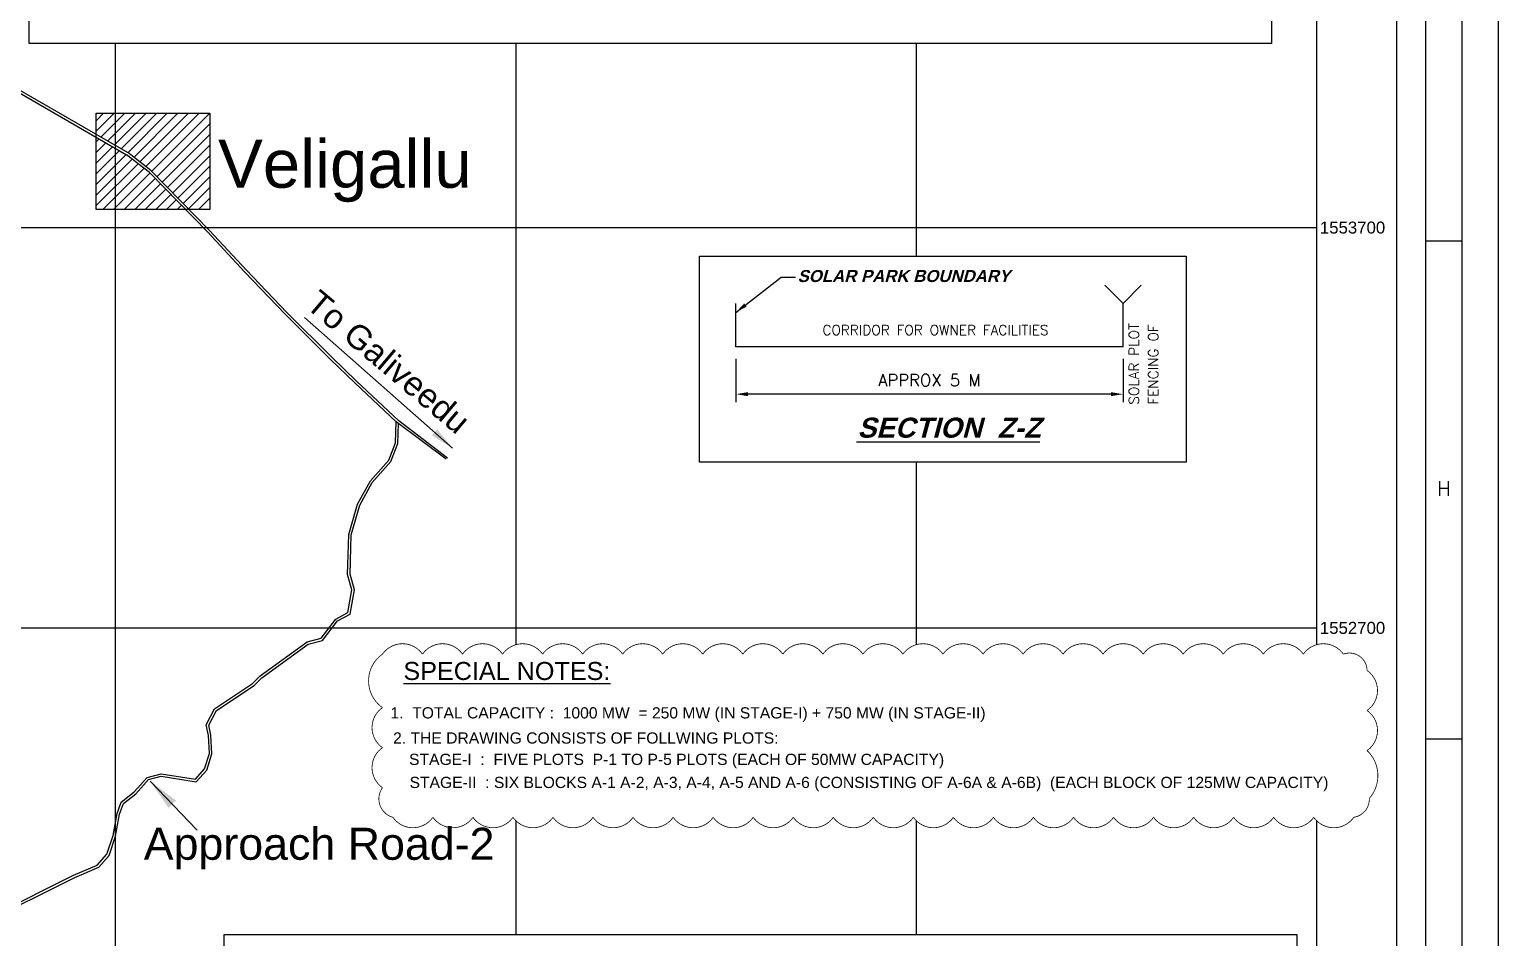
# Model space of a CAD drawing. Header units: metres. Extents: x 218545 to 227455, y 1543467 to 1556082.
# Drawn here: x 223786 to 227455, y 1551926 to 1554195 of the extents above; entities that cross this region are included whole.
import ezdxf
from ezdxf.enums import TextEntityAlignment as Align

# ---------------------------------------------------------------- set-up
doc = ezdxf.new("R2010")
doc.units = ezdxf.units.M
doc.header["$MEASUREMENT"] = 0
doc.header["$PDMODE"] = 1
doc.header["$PDSIZE"] = -10
for name, color, linetype in [('AREA FOR SURVEY', 6, 'Continuous'), ('B.T. ROAD', 7, 'Continuous'), ('CART TRACK', 30, 'Continuous'), ('GRID', 250, 'Continuous'), ('IMAGE', 7, 'Continuous'), ('T', 1, 'Continuous'), ('VILLAGE BOUNDARY', 6, 'Continuous')]:
    doc.layers.add(name, color=color, linetype=linetype)
doc.styles.add('AR', font='arial.ttf')
doc.styles.add('ARIAL', font='arialbd.ttf')
doc.styles.add('ROMANS', font='romans')
doc.styles.add('ROMANT', font='romand.shx')
doc.styles.get("Standard").update_dxf_attribs({"font": 'arial.ttf'})
doc.dimstyles.get("Standard").update_dxf_attribs({"dimtxt": 0.18, "dimasz": 0.18, "dimexe": 0.18, "dimexo": 0.0625, "dimgap": 0.09, "dimtad": 0, "dimtih": 1, "dimtoh": 1, "dimdec": 4, "dimzin": 0, "dimdsep": 46, "dimtxsty": 'Standard', "dimcen": 0.09, "dimadec": 0, "dimazin": 0, "dimtfac": 1, "dimtdec": 4, "dimtofl": 0, "dimtmove": 0, "dimatfit": 3, "dimfxl": 1, "dimtolj": 1, "dimtzin": 0, "dimarcsym": 0})
doc.dimstyles.new('STANDARD$7', dxfattribs={"dimscale": 2, "dimtxt": 2.5, "dimasz": 2, "dimexe": 1.25, "dimexo": 0.625, "dimtad": 1, "dimdec": 0, "dimdsep": 46, "dimlunit": 6, "dimtxsty": 'ROMANS', "dimcen": 2.5, "dimadec": 0, "dimazin": 0, "dimtfac": 1, "dimtdec": 0, "dimtmove": 1, "dimatfit": 3, "dimfxl": 1.25, "dimtolj": 1, "dimtzin": 0, "dimarcsym": 0})

# ---------------------------------------------------------------- blocks, each defined once
blk = doc.blocks.new('*D2')
at = {"layer": 'DEFPOINTS', "color": 0, "transparency": 16777216}
for p in [(225550.1, 1553401.9), (226517, 1553401.9), (225550.1, 1553284)]:
    blk.add_point(p, dxfattribs=at)
at = {"layer": 'T', "color": 1, "lineweight": -2, "transparency": 16777216}
for p, q in [((225550.1, 1553371.9), (225550.1, 1553264)), ((226517, 1553371.9), (226517, 1553264)), ((226487, 1553284), (225580.1, 1553284))]:
    blk.add_line(p, q, dxfattribs=at)
at = {"layer": 'T', "color": 1, "transparency": 16777216}
for points in [[(225580.1, 1553289), (225580.1, 1553279), (225550.1, 1553284)], [(226487, 1553289), (226487, 1553279), (226517, 1553284)]]:
    blk.add_solid(points, dxfattribs=at)
at = {"layer": 'T', "color": 1, "transparency": 16777216, "insert": (226033.6, 1553319), "char_height": 30, "attachment_point": 5, "style": 'ROMANT'}
blk.add_mtext('\\A1;APPROX 5 M', dxfattribs=at)

msp = doc.modelspace()

# ---------------------------------------------------------------- hatches: boundary and pattern name
h = msp.add_hatch()
h.set_pattern_fill('ANSI31', color=256, scale=150)
h.set_pattern_definition([(45, (0.14, 0.136), (-13.25825215, 13.25825215), [])])
h.paths.add_polyline_path([(224236.04669, 1553985.75406), (224000.13969, 1553985.75406), (224000.13969, 1553905.19887), (224031.04301, 1553887.33056), (224089.26578, 1553842.4055), (224184.31587, 1553745.13755), (224236.04669, 1553745.13755)])
h.paths.add_polyline_path([(224085.26467, 1553837.91512), (224028.43483, 1553881.90785), (224000.13969, 1553898.26812), (224000.13969, 1553745.13755), (224175.92677, 1553745.13755)], flags=17)
h.paths.add_polyline_path([(224000.13969, 1553898.26812), (223952.24152, 1553925.96287), (223952.24152, 1553745.13755), (224000.13969, 1553745.13755)])
h.paths.add_polyline_path([(224000.13969, 1553985.75406), (223952.24152, 1553985.75406), (223952.24152, 1553932.89362), (224000.13969, 1553905.19887)])

# ---------------------------------------------------------------- linework, layer by layer
for p, q in [((227364.2306, 1553666.00691, -1469.86579), (227273.32151, 1553666.00691, -1469.86579)), ((227364.2306, 1552422.06752, -1469.86579), (227273.32151, 1552422.06752, -1469.86579))]:
    msp.add_line(p, q)
at = {"elevation": -1469.86579}
for points in [[(218545.13969, 1543466.9545), (227455.13969, 1543466.9545), (227455.13969, 1556081.9545), (218545.13969, 1556081.9545)], [(218636.04878, 1543557.86359), (227364.2306, 1543557.86359), (227364.2306, 1555991.04541), (218636.04878, 1555991.04541)], [(218726.95788, 1543648.77268), (227273.32151, 1543648.77268), (227273.32151, 1555900.13632), (218726.95788, 1555900.13632)], [(223952.24152, 1553985.75406), (224236.04669, 1553985.75406), (224236.04669, 1553745.13755), (223952.24152, 1553745.13755)]]:
    msp.add_lwpolyline(points, close=True, dxfattribs=at)
at = {"const_width": 2, "elevation": -1469.86579}
msp.add_lwpolyline([(224667.40188, 1552634.52727, -0.52056705), (224767.40188, 1552634.52727, -0.52056705), (224867.40188, 1552634.52727, -0.52056705), (224967.40188, 1552634.52727, -0.52056705), (225067.40188, 1552634.52727, -0.52056705), (225167.40188, 1552634.52727, -0.52056705), (225267.40188, 1552634.52727, -0.52056705), (225367.40188, 1552634.52727, -0.52056705), (225467.40188, 1552634.52727, -0.52056705), (225567.40188, 1552634.52727, -0.52056705), (225667.40188, 1552634.52727, -0.52056705), (225767.40188, 1552634.52727, -0.52056705), (225867.40188, 1552634.52727, -0.52056705), (225967.40188, 1552634.52727, -0.52056705), (226067.40188, 1552634.52727, -0.52056705), (226167.40188, 1552634.52727, -0.52056705), (226267.40188, 1552634.52727, -0.52056705), (226367.40188, 1552634.52727, -0.52056705), (226467.40188, 1552634.52727, -0.52056705), (226567.40188, 1552634.52727, -0.52056705), (226667.40188, 1552634.52727, -0.52056705), (226767.40188, 1552634.52727, -0.52056705), (226867.40188, 1552634.52727, -0.52056705), (226967.40188, 1552634.52727, -0.52056705), (227067.40188, 1552634.52727, -0.52056705), (227126.63643, 1552593.76183, -0.52056705), (227126.63643, 1552493.76183, -0.52056705), (227126.63643, 1552393.76183, -0.4034110663), (227132.11278, 1552274.10892, -0.3843631713), (227093.38642, 1552227.01184, -0.52056705), (226993.38642, 1552227.01184, -0.52056705), (226893.38642, 1552227.01184, -0.52056705), (226793.38642, 1552227.01184, -0.52056705), (226693.38642, 1552227.01184, -0.52056705), (226593.38642, 1552227.01184, -0.52056705), (226493.38642, 1552227.01184, -0.52056705), (226393.38642, 1552227.01184, -0.52056705), (226293.38642, 1552227.01184, -0.52056705), (226193.38642, 1552227.01184, -0.52056705), (226093.38642, 1552227.01184, -0.52056705), (225993.38642, 1552227.01184, -0.52056705), (225893.38642, 1552227.01184, -0.52056705), (225793.38642, 1552227.01184, -0.52056705), (225693.38642, 1552227.01184, -0.52056705), (225593.38642, 1552227.01184, -0.52056705), (225493.38642, 1552227.01184, -0.52056705), (225393.38642, 1552227.01184, -0.52056705), (225293.38642, 1552227.01184, -0.52056705), (225193.38642, 1552227.01184, -0.52056705), (225093.38642, 1552227.01184, -0.52056705), (224993.38642, 1552227.01184, -0.52056705), (224893.38642, 1552227.01184, -0.52056705), (224793.38642, 1552227.01184, -0.52056705), (224693.38642, 1552227.01184, -0.52056705), (224667.40188, 1552301.0273, -0.52056705), (224667.40188, 1552401.0273, -0.52056705), (224667.40188, 1552501.0273, -0.52056705)], format="xyb", close=True, dxfattribs=at)
at = {"layer": 'B.T. ROAD', "linetype": 'Continuous'}
for points, elevation in [([(220672.07892, 1555425.09808), (221419.87237, 1555286.79969), (222070.79712, 1555011.62191), (222201.18286, 1554949.22652), (222509.89591, 1554774.06182), (222761.13969, 1554618.23632), (223111.84532, 1554412.49458), (223514.13528, 1554179.27615), (224028.03969, 1553882.13632)], -30.88093), ([(220672.07892, 1555425.09808), (221419.87237, 1555286.79969), (222070.79712, 1555011.62191), (222201.18286, 1554949.22652), (222509.89591, 1554774.06182), (222761.13969, 1554618.23632), (223111.84532, 1554412.49458), (223514.13528, 1554179.27615), (224028.03969, 1553882.13632)], -30.88093), ([(220673.17007, 1555430.99803), (221421.60644, 1555292.58073), (222073.26159, 1555017.09418), (222203.96172, 1554954.54834), (222512.95879, 1554779.22249), (222764.23939, 1554623.37415), (223114.86798, 1554417.67761), (223517.14156, 1554184.46867), (224031.04301, 1553887.33056)], -30.88093), ([(220673.17007, 1555430.99803), (221421.60644, 1555292.58073), (222073.26159, 1555017.09418), (222203.96172, 1554954.54834), (222512.95879, 1554779.22249), (222764.23939, 1554623.37415), (223114.86798, 1554417.67761), (223517.14156, 1554184.46867), (224031.04301, 1553887.33056)], -30.88093), ([(224826.15404, 1553121.29813), (224701.82655, 1553215.05646), (224598.32444, 1553312.00348), (224537.73405, 1553370.89507), (224424.13969, 1553484.13632), (224323.13969, 1553589.63632), (224231.13969, 1553688.63632), (224085.26467, 1553837.91512), (224028.13969, 1553882.13632)], -1469.86579), ([(224826.15404, 1553121.29813), (224701.82655, 1553215.05646), (224598.32444, 1553312.00348), (224537.73405, 1553370.89507), (224424.13969, 1553484.13632), (224323.13969, 1553589.63632), (224231.13969, 1553688.63632), (224085.26467, 1553837.91512), (224028.13969, 1553882.13632)], -1469.86579), ([(224829.68741, 1553124.13971), (224707.91001, 1553217.57925), (224602.46659, 1553316.34464), (224541.94319, 1553375.17113), (224428.42533, 1553488.33611), (224327.50456, 1553593.75335), (224235.48361, 1553692.77589), (224089.26578, 1553842.4055), (224031.04301, 1553887.33056)], -1469.86579), ([(224829.68741, 1553124.13971), (224707.91001, 1553217.57925), (224602.46659, 1553316.34464), (224541.94319, 1553375.17113), (224428.42533, 1553488.33611), (224327.50456, 1553593.75335), (224235.48361, 1553692.77589), (224089.26578, 1553842.4055), (224031.04301, 1553887.33056)], -1469.86579)]:
    msp.add_lwpolyline(points, dxfattribs=dict(at, elevation=elevation))
at = {"layer": 'CART TRACK', "linetype": 'Continuous', "ltscale": 50, "elevation": -1469.86579}
for points in [[(223744.13969, 1552006.13632), (223816.13969, 1552042.13632), (223896.13969, 1552082.13632), (223955.13969, 1552107.13632), (223979.35717, 1552134.64376), (223994.83509, 1552181.17564), (224005.13969, 1552236.13632), (224015.13969, 1552265.13632), (224046.88961, 1552290.29455), (224079.66561, 1552326.38095), (224114.36426, 1552335.92308), (224200.13969, 1552322.13632), (224223.13969, 1552348.13632), (224235.13969, 1552386.13632), (224233.13969, 1552431.13632), (224227.13969, 1552458.13632), (224248.13969, 1552498.13632), (224342.79676, 1552560.97773), (224362.13969, 1552580.13632), (224479.13969, 1552665.13632), (224514.13969, 1552674.13632), (224551.13969, 1552722.13632), (224581.25603, 1552738.60167), (224591.13969, 1552795.13632), (224580.35917, 1552833.84499), (224583.02393, 1552933.45769), (224605.13969, 1553009.13632), (224637.13969, 1553067.13632), (224683.13969, 1553119.13632), (224700.13969, 1553162.13632), (224701.81298, 1553215.06893)], [(223748.21066, 1552001.4636), (223818.82298, 1552036.76976), (223898.65426, 1552076.6854), (223958.73956, 1552102.14527), (223984.66583, 1552131.59365), (224000.65715, 1552179.66899), (224010.95568, 1552234.59724), (224020.24032, 1552261.52269), (224051.00086, 1552285.89696), (224082.936, 1552321.05756), (224114.69871, 1552329.79231), (224202.44659, 1552315.68852), (224228.47762, 1552345.11491), (224241.18092, 1552385.34201), (224239.11051, 1552431.92629), (224233.47349, 1552457.29286), (224252.73804, 1552493.98723), (224346.60308, 1552556.30283), (224366.03668, 1552575.55122), (224481.74126, 1552659.6101), (224517.63215, 1552668.83919), (224555.12293, 1552717.47587), (224586.66892, 1552734.72285), (224597.28366, 1552795.43929), (224586.38114, 1552834.58602), (224589.001, 1552932.52051), (224610.71306, 1553006.81768), (224642.07291, 1553063.65741), (224688.33197, 1553115.95026), (224706.10338, 1553160.90146), (224707.68868, 1553210.63568)]]:
    msp.add_lwpolyline(points, dxfattribs=at)
at = {"layer": 'GRID', "linetype": 'Continuous'}
for p, q in [((227200.13969, 1555900.13632, -1469.86579), (227200.13969, 1546500.13632, -1469.86579)), ((227000.13969, 1555700.13632, -1469.86579), (227000.13969, 1552658.06383, -1469.86579)), ((224000.13969, 1554159.58013, -1469.86579), (224000.13969, 1546700.13632, -1469.86579)), ((225000.13969, 1554159.58013, -1469.86579), (225000.13969, 1552658.06383, -1469.86579)), ((226000.13969, 1554159.58013, -1469.86579), (226000.13969, 1553628.80642, -1469.86579)), ((219000.13969, 1553700.13632, -1469.86579), (227000.13969, 1553700.13632, -1469.86579)), ((226000.13969, 1553113.88749, -1469.86579), (226000.13969, 1552658.06383, -1469.86579)), ((219000.13969, 1552700.13632, -1469.86579), (227000.13969, 1552700.13632, -1469.86579)), ((225000.13969, 1552218.94731, -1469.86579), (225000.13969, 1551934.18903, -1469.86579)), ((226000.13969, 1552218.94731, -1469.86579), (226000.13969, 1551934.18903, -1469.86579)), ((227000.13969, 1552218.94731, -1469.86579), (227000.13969, 1546700.13632, -1469.86579))]:
    msp.add_line(p, q, dxfattribs=at)
at = {"layer": 'IMAGE', "elevation": -1469.86579}
for points in [[(223785.1046, 1555210.22282), (226888.16297, 1555210.22282), (226888.16297, 1554159.58013), (223785.1046, 1554159.58013)], [(225458.97702, 1553628.80642), (226674.84749, 1553628.80642), (226674.84749, 1553113.88749), (225458.97702, 1553113.88749)], [(224271.66901, 1551934.18903), (226951.34586, 1551934.18903), (226951.34586, 1550790.51454), (224271.66901, 1550790.51454)]]:
    msp.add_lwpolyline(points, close=True, dxfattribs=at)
at = {"layer": 'T'}
for p, q in [((226471.54113, 1553555.88112, -1469.86579), (226517.0069, 1553510.41535, -1469.86579)), ((226562.47267, 1553555.88112, -1469.86579), (226517.0069, 1553510.41535, -1469.86579)), ((225550.10546, 1553401.88936, -1469.86579), (225550.10546, 1553510.41535, -1469.86579)), ((226517.0069, 1553401.88936, -1469.86579), (226517.0069, 1553510.41535, -1469.86579)), ((226517.0069, 1553401.88936, -1469.86579), (225550.10546, 1553401.88936, -1469.86579))]:
    msp.add_line(p, q, dxfattribs=at)
at = {"layer": 'VILLAGE BOUNDARY', "extrusion": (0.009448, 0.010215, 0.999903), "elevation": 17938.31647}
msp.add_lwpolyline([(223597.56354, 1553322.43942), (223609.02457, 1552910.00505), (223675.1498, 1552358.61453), (223646.47397, 1552180.96409), (223623.22439, 1552041.16071), (223598.31607, 1551840.20734), (223563.95209, 1551551.91416), (223550.43839, 1551431.54133), (223521.83817, 1551206.31871), (223681.96925, 1550986.31346), (223724.34219, 1550927.55755), (223786.37889, 1550843.04487), (224078.13346, 1550702.08254), (224360.20277, 1550561.99563), (224448.38552, 1550525.89358), (224508.36023, 1550500.05958), (224852.71552, 1550355.52573), (224783.63501, 1550165.161), (224808.82881, 1550024.68509), (224867.18215, 1549982.51034), (224926.68351, 1549973.76392), (224994.24565, 1549954.74247), (225078.63344, 1549986.12143), (225106.4409, 1549928.39776), (225344.78877, 1549922.84843), (225507.44283, 1550058.06124), (225794.38931, 1550062.23138), (225986.08976, 1550068.30892), (226148.97936, 1550072.93468), (226455.23444, 1550017.92131), (226210.0883, 1549528.66686), (226181.24477, 1549343.70468), (226230.35832, 1549292.84895), (226267.60754, 1549296.43499), (226252.00345, 1549120.11588), (226233.9141, 1548937.87217), (226231.96733, 1548886.33721), (226226.2685, 1548799.18276), (226135.07989, 1548766.97224), (225946.70216, 1548659.84923)], dxfattribs=at)

# ---------------------------------------------------------------- texts
at = {"linetype": 'Continuous'}
for s, height, p in [('Veligallu', 120, (224256.8157, 1553799.56437, -1469.86579)), ('Approach Road-2', 80, (224071.19841, 1552120.88314, -1469.86579))]:
    msp.add_text(s, height=height, dxfattribs=at).set_placement(p)
msp.add_text('To Galiveedu', height=60, rotation=319.81963754, dxfattribs=at).set_placement((224472.51429, 1553502.50476, -2908.85066))
at = {"style": 'ROMANS'}
msp.add_text('H', height=36.36364, dxfattribs=at).set_placement((227318.01152, 1553030.22507, -1469.86579), align=Align.CENTER)
at = {"style": 'AR'}
for s, height, p in [('%%USPECIAL NOTES:', 45, (224719.67782, 1552570.04476, -1469.86579)), ('1.  TOTAL CAPACITY :  1000 MW  = 250 MW (IN STAGE-I) + 750 MW (IN STAGE-II) ', 28, (224687.27559, 1552473.90095, -1469.86579)), ('2. THE DRAWING CONSISTS OF FOLLWING PLOTS: ', 28, (224693.96477, 1552411.07732, -1469.86579)), ('STAGE-I  :  FIVE PLOTS  P-1 TO P-5 PLOTS (EACH OF 50MW CAPACITY)', 28, (224733.81481, 1552357.74308, -1469.86579)), ('STAGE-II  : SIX BLOCKS A-1 A-2, A-3, A-4, A-5 AND A-6 (CONSISTING OF A-6A & A-6B)  (EACH BLOCK OF 125MW CAPACITY) ', 28, (224735.03632, 1552300.1463, -1469.86579))]:
    msp.add_text(s, height=height, dxfattribs=at).set_placement(p)
at = {"layer": 'AREA FOR SURVEY', "style": 'ARIAL', "oblique": 15}
for s, height, p in [('SOLAR PARK BOUNDARY', 30, (225704.11646, 1553564.11471, -1469.86579)), ('%%USECTION  Z-Z', 50, (225854.02752, 1553175.28761, -1469.86579))]:
    msp.add_text(s, height=height, dxfattribs=at).set_placement(p)
at = {"layer": 'AREA FOR SURVEY', "style": 'ROMANS'}
msp.add_text('CORRIDOR FOR OWNER FACILITIES ', height=25, dxfattribs=at).set_placement((225766.24007, 1553431.60945, -1469.86579))
for s, p in [('SOLAR PLOT', (226556.78674, 1553257.82844, -1469.86579)), ('FENCING OF', (226605.11314, 1553257.82844, -1469.86579))]:
    msp.add_text(s, height=25, rotation=90, dxfattribs=at).set_placement(p)
at = {"layer": 'GRID', "linetype": 'Continuous'}
for s, p in [('1553700', (227008.73943, 1553685.17284, -1469.86579)), ('1552700', (227008.73943, 1552685.17284, -1469.86579))]:
    msp.add_text(s, height=30, dxfattribs=at).set_placement(p)

# ---------------------------------------------------------------- dimensions: what is measured, and where the dimension line sits
at = {"layer": 'T'}
dim = msp.add_linear_dim(base=(225550.10546, 1553284.00473, -1469.86579), p1=(226517.0069, 1553401.88936, -1469.86579), p2=(225550.10546, 1553401.88936, -1469.86579), angle=180, text='APPROX 5 M', dimstyle='Standard', override={"dimscale": 10, "dimtxt": 3, "dimasz": 3, "dimexe": 2, "dimexo": 3, "dimgap": 2, "dimtad": 1, "dimtih": 0, "dimdec": 0, "dimtxsty": 'ROMANT', "dimclrd": 1, "dimclre": 1, "dimclrt": 1, "dimtdec": 0, "dimtix": 1, "dimfxl": 1.25}, dxfattribs=at)
dim.commit()
dim.dimension.update_dxf_attribs({"geometry": '*D2', "text_midpoint": (226033.55618, 1553284.00473, -1469.86579), "dimtype": 160})

# ---------------------------------------------------------------- leaders
at = {"linetype": 'Continuous'}
for points, override in [([(224842.5304, 1553148.93061, -1469.86579), (224472.9337, 1553475.81244, -1469.86579)], {"dimasz": 60}), ([(224087.29006, 1552317.60362, -1469.86579), (224203.39684, 1552195.5729, -1469.86579), (224204.16111, 1552194.93332, -1469.86579)], {"dimasz": 80, "dimgap": 0.09, "dimtad": 0})]:
    msp.add_leader(points, dimstyle='Standard', override=override, dxfattribs=at)
at = {"layer": 'T'}
msp.add_leader([(225550.10546, 1553488.24186, -1469.86579), (225663.43797, 1553576.34167, -1469.86579), (225698.71771, 1553576.34167, -1469.86579)], dimstyle='STANDARD$7', override={"dimscale": 10, "dimtxt": 5, "dimasz": 3, "dimexe": 2, "dimexo": 3, "dimgap": 2, "dimtad": 0, "dimtxsty": 'ROMANT', "dimclrd": 1, "dimclre": 1, "dimclrt": 1, "dimtix": 1}, dxfattribs=at)

doc.saveas('drawing.dxf')
